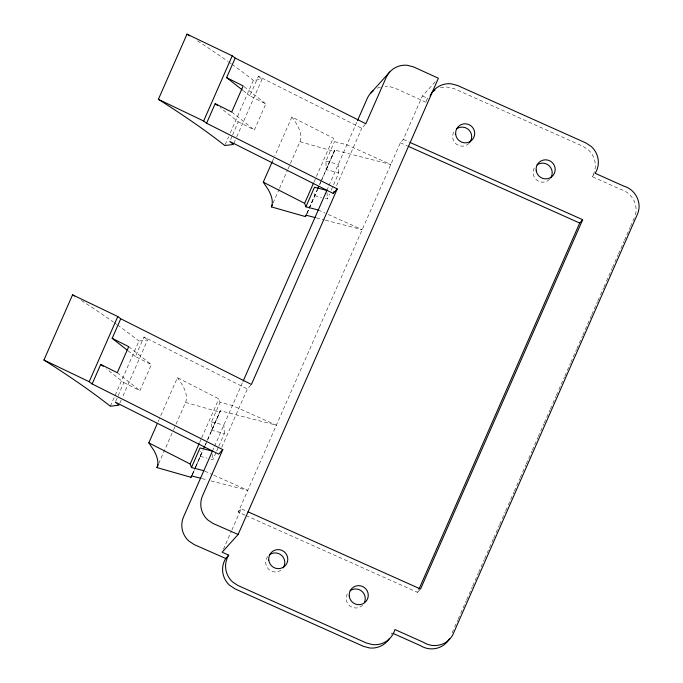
<?xml version="1.0" encoding="UTF-8"?>
<svg xmlns="http://www.w3.org/2000/svg" width="683" height="683" viewBox="0 0 683 683"><rect width="100%" height="100%" fill="white"/><g stroke="black" fill="none" stroke-linecap="round" stroke-linejoin="round"><path stroke-width="0.51" stroke-dasharray="3.42 2.56" d="M207.478 440.33L220.31 410.756L276.367 425.185L232.433 405.523L220.063 402.338L218.799 398.846L177.435 377.699L159.506 418.559M321.061 181.576L334.747 150.064L390.813 164.492L346.879 144.822L334.499 141.637L333.244 138.154L291.88 116.998L274.797 155.912M635.395 214.795L636.018 211.747A21.207 20.942 42 0 0 620.625 189.379L592.195 176.649A21.207 20.942 42 0 0 588.362 149.893L582.923 146.282L454.494 88.79L448.193 87.151A21.207 20.942 42 0 0 438.597 88.406M115.769 401.237L117.783 396.567M118.185 395.628L123.819 382.54L106.505 368.931M230.606 139.605L232.22 135.866M232.621 134.927L238.256 121.839L220.114 107.581M110.322 406.223L138.931 341.048L147.579 339.997L122.385 397.395M225.185 144.548L228.6 136.771M230.316 132.878L253.367 80.346L262.016 79.296L235.968 138.64M123.819 382.54L139.93 390.667L151.378 364.594L135.388 356.552L143.976 337.001L247.348 388.969L251.412 384.461M238.256 121.839L254.375 129.966L265.815 103.893L249.833 95.851L258.413 76.3L361.785 128.267L365.174 124.511M119.824 403.226L121.958 398.368M233.834 143.498L235.541 139.614M158.225 421.479L159.079 419.533M272.235 161.751L274.37 156.885M158.661 463.697L173.183 430.623M173.61 429.65L185.563 402.415A517.501 76.496 23.7 0 0 177.435 377.699M273.098 202.996L279.074 189.379M279.509 188.406L287.62 169.922M288.047 168.957L299.999 141.714A517.501 76.487 23.7 0 0 291.88 116.998M199.59 442.627L201.297 438.734M201.724 437.76L218.799 398.846M314.026 181.926L333.244 138.154M218.859 446.119L224.366 433.568L211.721 430.316L211.482 421.889L220.063 402.338M331.178 190.25L338.802 172.867L326.158 169.615L325.919 161.188L334.499 141.637M192.29 474.378L195.278 467.573M195.705 466.6L202.962 450.063M205.096 445.196L205.95 443.25M207.658 439.357L220.285 411.14M306.727 213.677L317.399 189.362M319.533 184.495L321.241 180.602M321.676 179.629L334.721 150.448M191.692 475.931L194.561 469.417M194.962 468.487L200.281 456.381L200.128 451.121M211.721 430.316L220.31 410.756M306.949 213.369L314.718 195.679L314.598 191.471M326.158 169.615L334.747 150.064M192.529 474.369L195.517 467.565M195.944 466.591L203.21 450.054M205.344 445.188L207.051 441.303M306.966 213.677L317.646 189.353M319.781 184.487L320.634 182.549M212.413 451.147L214.103 447.28M214.53 446.315L243.114 381.208M326.85 190.446L328.54 186.587M328.967 185.614L357.064 121.617M210.979 459.138L212.925 459.633L216.315 451.915M216.733 450.942L218.432 447.083M325.415 198.437L327.362 198.932L329.479 194.109M221.727 447.339L247.348 388.969M336.591 185.665L361.785 128.267M245.009 515.127L238.222 512.088L400.349 142.764L403.346 139.434L422.418 95.987L435.617 81.328M223.418 549.32L231.469 530.973M231.896 530.008L241.219 508.767L247.033 511.362M245.982 515.563L417.561 592.366L418.423 590.411M452.103 632.893L454.255 628.001M454.682 627.028L457.678 620.19M458.114 619.216L460.257 614.333M460.684 613.351L466.258 600.656M466.685 599.683L472.26 586.979M472.687 586.005L478.262 573.31M478.689 572.328L484.264 559.633M484.691 558.651L493.271 539.118M493.698 538.144L499.273 525.449M499.7 524.467L501.843 519.584M502.27 518.61L505.275 511.772M505.702 510.79L507.845 505.907M508.28 504.933L513.847 492.238M514.282 491.256L519.857 478.561M520.284 477.588L525.859 464.884M526.286 463.911L531.861 451.207M532.288 450.234L537.862 437.538M538.289 436.557L543.864 423.861M544.291 422.888L549.866 410.184M550.293 409.211L552.436 404.327M552.871 403.346L555.868 396.516M556.295 395.534L558.438 390.65M558.873 389.677L564.448 376.973M564.875 376L570.45 363.305M570.877 362.323L576.452 349.628M576.879 348.654L582.454 335.951M582.881 334.977L591.461 315.444M591.888 314.462L597.463 301.766M597.89 300.793L600.033 295.91M600.459 294.928L603.465 288.089M603.892 287.116L606.034 282.233M606.461 281.251L612.036 268.556M612.463 267.582L618.038 254.879M618.474 253.905L624.04 241.21M624.475 240.228L630.05 227.533M630.477 226.551L635.19 215.811M238.222 512.088L241.219 508.767M592.195 176.649L593.997 174.652M417.561 592.366L419.96 589.702M325.919 161.188L338.29 164.372L338.802 172.867M314.718 195.679L321.522 197.438M316.331 217.86L324.485 219.96M325.501 220.216L362.203 229.667L325.911 213.42M211.482 421.889L223.853 425.074L224.366 433.568M200.281 456.381L207.086 458.131M201.886 478.561L206.983 479.867M211.064 480.917L247.758 490.36L213.378 474.975M299.999 141.714L334.055 151.421M185.563 402.415L219.619 412.122M422.418 95.987L428.036 98.506M425.979 102.254L394.654 87.996L388.354 86.357A21.207 20.942 42 0 0 385.101 86.28M403.346 139.434L409.16 142.038M400.349 142.764L407.128 145.803M318.269 209.997L324.954 212.994M204.78 471.125L212.422 474.548M243.199 90.643L249.833 95.851M127.926 350.695L135.388 356.552M243.968 86.579L265.815 103.893M231.716 112.012L254.375 129.966M128.72 346.64L151.378 364.594M117.28 372.713L139.93 390.667M258.413 76.3L262.016 79.296M143.976 337.001L147.579 339.997M326.978 192.572L327.362 198.932M212.601 454.332L212.925 459.633M197.541 40.903A517.501 76.487 23.7 0 1 227.755 61.299M228.609 61.897A517.501 76.487 23.7 0 1 231.136 63.698M231.964 64.287A517.501 76.487 23.7 0 1 253.367 80.346M362.656 605.129A9.596 9.477 42 0 1 349.465 605.59A9.596 9.477 42 0 1 348.27 592.451M280.918 570.194A9.596 9.477 42 0 1 267.787 556.423M81.379 300.486A517.501 76.496 23.7 0 1 113.318 322M114.172 322.598A517.501 76.496 23.7 0 1 116.691 324.391M117.527 324.988A517.501 76.496 23.7 0 1 138.931 341.048M549.567 179.322A9.596 9.477 42 0 1 536.386 179.783A9.596 9.477 42 0 1 535.19 166.643M469.084 143.293A9.596 9.477 42 0 1 456.218 144.028A9.596 9.477 42 0 1 454.221 131.281M426.209 101.477A21.207 20.942 42 0 1 428.395 96.764M377.272 88.244A21.207 20.942 42 0 1 381.088 86.886M391.931 632.876A21.207 20.942 42 0 1 391.436 634.422"/><path stroke-width="1.02" d="M43.943 360.026L89.183 381.712L92.145 383.94L222.803 449.627L218.739 454.144L115.367 402.176L118.97 405.173L110.322 406.223A517.501 76.496 23.7 0 0 43.943 360.026L72.552 294.851L117.8 316.536L120.754 318.765L251.412 384.461L337.24 188.935L206.59 123.247L203.628 121.011L158.379 99.325L186.997 34.15L232.237 55.835L235.2 58.072L365.849 123.76L386.219 77.35A21.207 20.942 42 0 1 407.324 65.286L413.625 66.934L438.392 78.246L238.128 534.473L222.146 552.214L228.711 555.151A21.207 20.942 42 0 0 232.544 581.907L237.983 585.519L366.412 643.01L372.713 644.65A21.207 20.942 42 0 0 394.919 629.547L423.358 642.276A21.207 20.942 42 0 0 450.106 638.776L452.53 635.421L638.187 212.481L639.015 208.417A21.207 20.942 42 0 0 623.622 186.049L595.192 173.328A21.207 20.942 42 0 0 591.358 146.563L585.92 142.952L457.49 85.46L451.19 83.821A21.207 20.942 42 0 0 430.085 95.876M89.183 381.712L117.8 316.536M203.628 121.011L232.237 55.835M92.145 383.94L100.734 364.389L117.28 372.713L128.72 346.64L112.174 338.324L120.754 318.765M206.59 123.247L215.171 103.688L231.716 112.012L243.165 85.938L226.611 77.623L235.2 58.072M200.87 478.296L191.692 475.931L191.009 477.297L156.953 467.59A517.501 76.496 23.7 0 0 153.76 450.251L148.826 442.874L157.372 423.417M315.307 217.595L306.138 215.23L305.446 216.596L271.39 206.889A517.501 76.487 23.7 0 0 268.206 189.55L263.271 182.173L272.235 161.751M156.953 467.59L158.234 464.671M271.39 206.889L272.244 204.943M203.824 470.698L191.453 467.514L190.19 464.022L199.163 443.6M318.269 209.997L305.89 206.812L304.635 203.329L313.599 182.899M191.453 467.514L200.034 447.963L212.413 451.147L183.454 517.108A21.207 20.942 42 0 0 188.781 540.996L194.22 544.607L225.714 558.472A21.207 20.942 42 0 0 229.548 585.237L234.986 588.848L363.416 646.34L369.716 647.979A21.207 20.942 42 0 0 389.506 638.366M305.89 206.812L314.479 187.262L326.85 190.446L243.114 381.208M191.009 477.297L191.863 475.351M203.816 448.116L204.669 446.17M305.446 216.596L306.3 214.65M317.826 188.388L318.679 186.442M357.482 120.652L367.249 98.412A21.207 20.942 42 0 1 373.157 90.813M158.379 99.325A517.501 76.487 23.7 0 1 224.758 145.522L233.407 144.472L229.804 141.475L333.176 193.443L334.03 191.496M222.803 449.627L202.433 496.037A21.207 20.942 42 0 0 207.752 519.934L213.19 523.545L238.128 534.473M418.85 589.429L579.688 223.042L582.676 219.713L410.124 142.474M582.676 219.713L420.557 589.036L248.006 511.798M449.534 638.75L447.109 642.097A21.207 20.942 42 0 1 420.361 645.606L392.879 633.303M370.801 93.025L389.771 71.963M333.176 193.443L337.24 188.935M225.714 558.472L228.711 555.151M408.101 146.239L579.688 223.042M263.271 182.173L304.635 203.329M148.826 442.874L190.19 464.022M226.611 77.623L242.371 89.994M215.171 103.688L217.646 105.634M112.174 338.324L127.098 350.038M100.734 364.389L103.201 366.336M269.58 554.716A9.596 9.477 42 0 1 283.206 567.821M536.983 164.936A9.596 9.477 42 0 1 550.609 178.041M350.072 590.744A9.596 9.477 42 0 1 364.483 602.397M456.5 128.908A9.596 9.477 42 0 1 469.631 142.679M433.637 91.112A21.207 20.942 42 0 1 434.977 90.199M186.988 34.15A517.501 76.487 23.7 0 1 189.669 35.849M72.552 294.851A517.501 76.496 23.7 0 1 74.345 295.987M349.252 596.105A9.596 9.477 42 0 0 364.398 602.893A9.596 9.477 42 0 0 362.545 586.466A9.596 9.477 42 0 0 349.252 596.105M268.769 560.086A9.596 9.477 42 0 0 283.915 566.864A9.596 9.477 42 0 0 282.062 550.438A9.596 9.477 42 0 0 268.769 560.086M536.164 170.298A9.596 9.477 42 0 0 551.318 177.085A9.596 9.477 42 0 0 549.465 160.659A9.596 9.477 42 0 0 536.164 170.298M455.681 134.269A9.596 9.477 42 0 0 470.835 141.057A9.596 9.477 42 0 0 468.982 124.63A9.596 9.477 42 0 0 455.681 134.269"/></g></svg>
